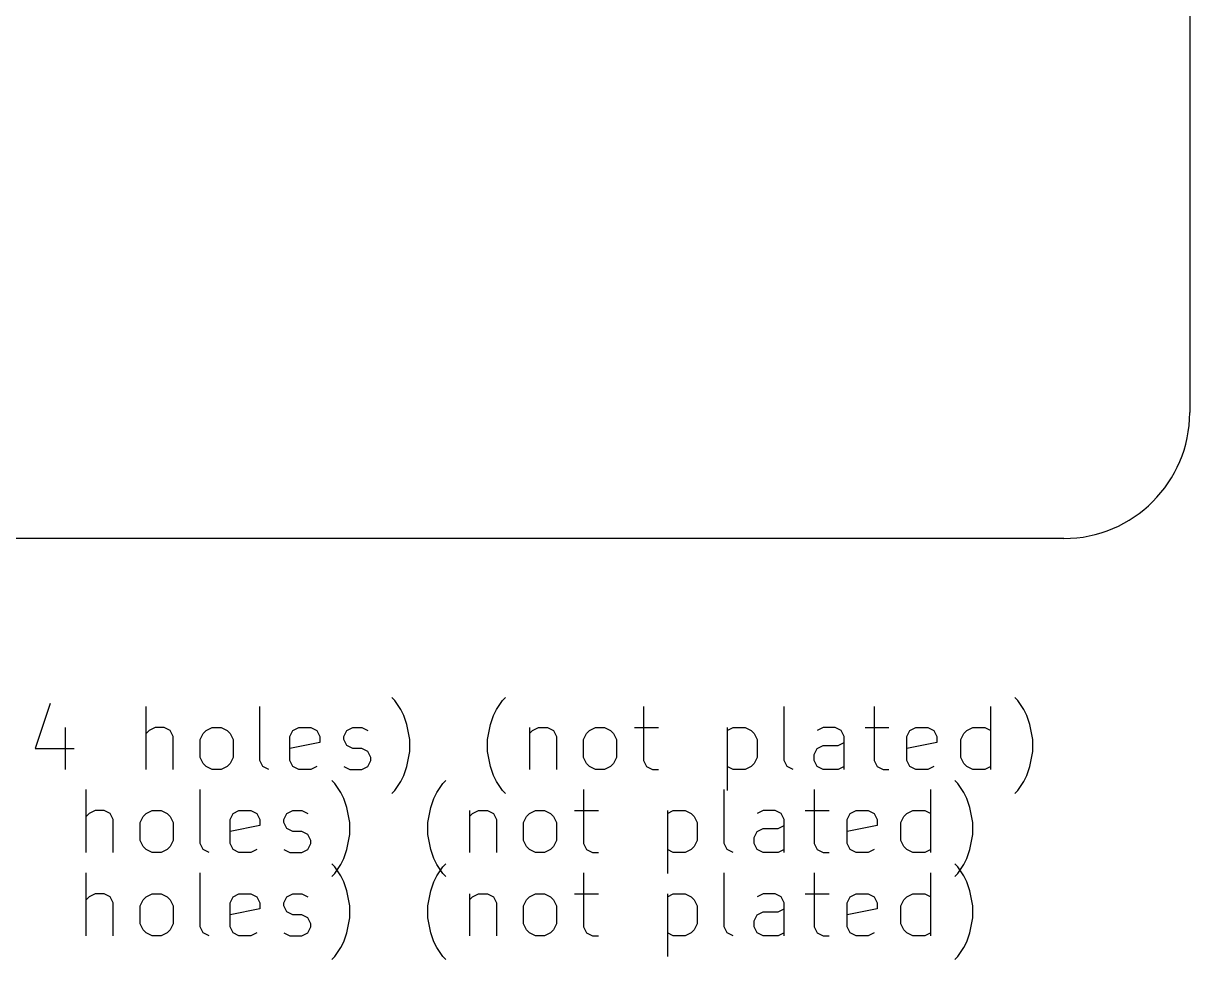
# Model space of a CAD drawing. Extents: x 29.3 to 105, y -113.4 to -30.
# Drawn here: x 67.92 to 105, y -113.38 to -83.63 of the extents above; entities that cross this region are included whole.
import ezdxf

# ---------------------------------------------------------------- set-up
doc = ezdxf.new("R2010")
doc.units = 0
doc.layers.add('BLACK', color=7, linetype='CONTINUOUS')

msp = doc.modelspace()

# ---------------------------------------------------------------- linework, layer by layer
at = {"layer": 'BLACK', "linetype": 'CONTINUOUS'}
for p, q in [((105, -34), (105, -96)), ((101, -100), (34, -100)), ((68.773247, -105.2446), (68.297057, -106.673171)), ((79.72563, -105.149361), (79.630392, -105.054123)), ((79.916106, -105.435076), (79.72563, -105.149361)), ((82.963725, -105.435076), (83.154201, -105.149361)), ((83.154201, -105.149361), (83.24944, -105.054123)), ((99.535155, -105.149361), (99.439917, -105.054123)), ((99.725631, -105.435076), (99.535155, -105.149361)), ((71.820867, -107.339838), (71.820867, -105.339838)), ((75.439915, -107.054123), (75.439915, -105.339838)), ((80.011344, -105.625552), (79.916106, -105.435076)), ((80.106582, -105.911266), (80.011344, -105.625552)), ((82.773249, -105.911266), (82.868487, -105.625552)), ((82.868487, -105.625552), (82.963725, -105.435076)), ((87.630392, -105.339838), (87.630392, -107.054123)), ((92.106583, -107.054123), (92.106583, -105.339838)), ((94.963726, -105.339838), (94.963726, -107.054123)), ((98.678012, -107.339838), (98.678012, -105.339838)), ((99.820869, -105.625552), (99.725631, -105.435076)), ((99.916107, -105.911266), (99.820869, -105.625552)), ((69.249438, -106.006504), (69.249438, -107.339838)), ((72.106581, -106.006504), (71.916105, -106.101742)), ((72.392296, -106.006504), (72.106581, -106.006504)), ((72.582772, -106.101742), (72.392296, -106.006504)), ((73.725629, -106.101742), (73.916105, -106.006504)), ((73.916105, -106.006504), (74.20182, -106.006504)), ((74.20182, -106.006504), (74.392296, -106.101742)), ((76.487534, -106.101742), (76.67801, -106.006504)), ((76.67801, -106.006504), (77.058963, -106.006504)), ((77.058963, -106.006504), (77.249439, -106.101742)), ((78.20182, -106.101742), (78.392296, -106.006504)), ((78.392296, -106.006504), (78.67801, -106.006504)), ((78.67801, -106.006504), (78.868487, -106.101742)), ((80.20182, -106.387457), (80.106582, -105.911266)), ((82.678011, -106.387457), (82.773249, -105.911266)), ((84.011344, -106.006504), (84.011344, -107.339838)), ((84.106582, -106.101742), (84.297058, -106.006504)), ((84.297058, -106.006504), (84.582773, -106.006504)), ((84.582773, -106.006504), (84.773249, -106.101742)), ((85.916106, -106.101742), (86.106582, -106.006504)), ((86.106582, -106.006504), (86.392297, -106.006504)), ((86.392297, -106.006504), (86.582773, -106.101742)), ((87.344678, -106.006504), (88.106582, -106.006504)), ((90.297059, -106.006504), (90.297059, -108.006504)), ((90.297059, -106.101742), (90.487535, -106.006504)), ((90.487535, -106.006504), (90.868488, -106.006504)), ((90.868488, -106.006504), (91.058964, -106.101742)), ((93.344678, -106.006504), (93.154202, -106.101742)), ((93.725631, -106.006504), (93.344678, -106.006504)), ((93.916107, -106.101742), (93.725631, -106.006504)), ((94.678012, -106.006504), (95.439916, -106.006504)), ((96.106583, -106.101742), (96.297059, -106.006504)), ((96.297059, -106.006504), (96.678012, -106.006504)), ((96.678012, -106.006504), (96.868488, -106.101742)), ((97.916107, -106.101742), (98.106583, -106.006504)), ((98.106583, -106.006504), (98.487536, -106.006504)), ((98.487536, -106.006504), (98.678012, -106.101742)), ((100.011345, -106.387457), (99.916107, -105.911266)), ((71.916105, -106.101742), (71.820867, -106.19698)), ((72.67801, -106.292219), (72.582772, -106.101742)), ((72.67801, -107.339838), (72.67801, -106.292219)), ((73.535153, -106.387457), (73.630391, -106.19698)), ((73.535153, -106.958885), (73.535153, -106.387457)), ((73.630391, -106.19698), (73.725629, -106.101742)), ((74.392296, -106.101742), (74.487534, -106.19698)), ((74.487534, -106.19698), (74.582772, -106.387457)), ((74.582772, -106.387457), (74.582772, -106.958885)), ((76.392296, -106.292219), (76.487534, -106.101742)), ((76.392296, -107.054123), (76.392296, -106.292219)), ((77.249439, -106.101742), (77.344677, -106.292219)), ((77.344677, -106.292219), (77.344677, -106.482695)), ((78.106582, -106.292219), (78.20182, -106.101742)), ((78.106582, -106.387457), (78.106582, -106.292219)), ((78.20182, -106.577933), (78.106582, -106.387457)), ((80.20182, -106.768409), (80.20182, -106.387457)), ((82.678011, -106.768409), (82.678011, -106.387457)), ((84.011344, -106.19698), (84.106582, -106.101742)), ((84.773249, -106.101742), (84.868487, -106.292219)), ((84.868487, -106.292219), (84.868487, -107.339838)), ((85.72563, -106.387457), (85.820868, -106.19698)), ((85.72563, -106.958885), (85.72563, -106.387457)), ((85.820868, -106.19698), (85.916106, -106.101742)), ((86.582773, -106.101742), (86.678011, -106.19698)), ((86.678011, -106.19698), (86.773249, -106.387457)), ((86.773249, -106.387457), (86.773249, -106.958885)), ((91.058964, -106.101742), (91.154202, -106.19698)), ((91.154202, -106.19698), (91.24944, -106.387457)), ((91.24944, -106.387457), (91.24944, -106.958885)), ((94.011345, -106.292219), (93.916107, -106.101742)), ((94.011345, -107.339838), (94.011345, -106.292219)), ((96.011345, -106.292219), (96.106583, -106.101742)), ((96.011345, -107.054123), (96.011345, -106.292219)), ((96.868488, -106.101742), (96.963726, -106.292219)), ((96.963726, -106.292219), (96.963726, -106.482695)), ((97.725631, -106.387457), (97.820869, -106.19698)), ((97.725631, -106.958885), (97.725631, -106.387457)), ((97.820869, -106.19698), (97.916107, -106.101742)), ((100.011345, -106.768409), (100.011345, -106.387457)), ((68.297057, -106.673171), (69.535152, -106.673171)), ((77.344677, -106.482695), (76.392296, -106.673171)), ((78.392296, -106.673171), (78.20182, -106.577933)), ((78.67801, -106.673171), (78.392296, -106.673171)), ((78.868487, -106.768409), (78.67801, -106.673171)), ((78.963725, -106.958885), (78.868487, -106.768409)), ((80.106582, -107.2446), (80.20182, -106.768409)), ((82.773249, -107.2446), (82.678011, -106.768409)), ((93.058964, -106.863647), (93.154202, -106.673171)), ((93.154202, -106.673171), (93.344678, -106.577933)), ((93.344678, -106.577933), (93.820869, -106.577933)), ((93.820869, -106.577933), (94.011345, -106.482695)), ((96.963726, -106.482695), (96.011345, -106.673171)), ((99.916107, -107.2446), (100.011345, -106.768409)), ((73.630391, -107.149361), (73.535153, -106.958885)), ((73.725629, -107.2446), (73.630391, -107.149361)), ((74.487534, -107.149361), (74.392296, -107.2446)), ((74.582772, -106.958885), (74.487534, -107.149361)), ((75.535153, -107.2446), (75.439915, -107.054123)), ((76.487534, -107.2446), (76.392296, -107.054123)), ((78.868487, -107.2446), (78.963725, -107.054123)), ((78.963725, -107.054123), (78.963725, -106.958885)), ((85.820868, -107.149361), (85.72563, -106.958885)), ((85.916106, -107.2446), (85.820868, -107.149361)), ((86.678011, -107.149361), (86.582773, -107.2446)), ((86.773249, -106.958885), (86.678011, -107.149361)), ((87.630392, -107.054123), (87.72563, -107.2446)), ((91.154202, -107.149361), (91.058964, -107.2446)), ((91.24944, -106.958885), (91.154202, -107.149361)), ((92.201821, -107.2446), (92.106583, -107.054123)), ((93.058964, -107.054123), (93.058964, -106.863647)), ((93.154202, -107.2446), (93.058964, -107.054123)), ((94.963726, -107.054123), (95.058964, -107.2446)), ((96.106583, -107.2446), (96.011345, -107.054123)), ((97.820869, -107.149361), (97.725631, -106.958885)), ((97.916107, -107.2446), (97.820869, -107.149361)), ((73.916105, -107.339838), (73.725629, -107.2446)), ((74.20182, -107.339838), (73.916105, -107.339838)), ((74.392296, -107.2446), (74.20182, -107.339838)), ((75.725629, -107.339838), (75.535153, -107.2446)), ((76.67801, -107.339838), (76.487534, -107.2446)), ((77.058963, -107.339838), (76.67801, -107.339838)), ((77.249439, -107.2446), (77.058963, -107.339838)), ((78.106582, -107.2446), (78.297058, -107.339838)), ((78.297058, -107.339838), (78.67801, -107.339838)), ((78.67801, -107.339838), (78.868487, -107.2446)), ((79.916106, -107.72079), (80.011344, -107.530314)), ((80.011344, -107.530314), (80.106582, -107.2446)), ((82.868487, -107.530314), (82.773249, -107.2446)), ((82.963725, -107.72079), (82.868487, -107.530314)), ((86.106582, -107.339838), (85.916106, -107.2446)), ((86.392297, -107.339838), (86.106582, -107.339838)), ((86.582773, -107.2446), (86.392297, -107.339838)), ((87.72563, -107.2446), (87.916106, -107.339838)), ((87.916106, -107.339838), (88.106582, -107.339838)), ((90.487535, -107.339838), (90.297059, -107.2446)), ((90.868488, -107.339838), (90.487535, -107.339838)), ((91.058964, -107.2446), (90.868488, -107.339838)), ((92.392297, -107.339838), (92.201821, -107.2446)), ((93.344678, -107.339838), (93.154202, -107.2446)), ((93.820869, -107.339838), (93.344678, -107.339838)), ((94.011345, -107.2446), (93.820869, -107.339838)), ((95.058964, -107.2446), (95.24944, -107.339838)), ((95.24944, -107.339838), (95.439916, -107.339838)), ((96.297059, -107.339838), (96.106583, -107.2446)), ((96.678012, -107.339838), (96.297059, -107.339838)), ((96.868488, -107.2446), (96.678012, -107.339838)), ((98.106583, -107.339838), (97.916107, -107.2446)), ((98.487536, -107.339838), (98.106583, -107.339838)), ((98.678012, -107.2446), (98.487536, -107.339838)), ((99.725631, -107.72079), (99.820869, -107.530314)), ((99.820869, -107.530314), (99.916107, -107.2446)), ((77.820868, -107.789361), (77.72563, -107.694123)), ((78.011344, -108.075076), (77.820868, -107.789361)), ((79.72563, -108.006504), (79.916106, -107.72079)), ((81.058963, -108.075076), (81.249439, -107.789361)), ((81.249439, -107.789361), (81.344678, -107.694123)), ((83.154201, -108.006504), (82.963725, -107.72079)), ((97.630393, -107.789361), (97.535155, -107.694123)), ((97.820869, -108.075076), (97.630393, -107.789361)), ((99.535155, -108.006504), (99.725631, -107.72079)), ((69.916105, -109.979838), (69.916105, -107.979838)), ((73.535153, -109.694123), (73.535153, -107.979838)), ((78.106582, -108.265552), (78.011344, -108.075076)), ((78.20182, -108.551266), (78.106582, -108.265552)), ((79.630392, -108.101742), (79.72563, -108.006504)), ((80.868487, -108.551266), (80.963725, -108.265552)), ((80.963725, -108.265552), (81.058963, -108.075076)), ((83.24944, -108.101742), (83.154201, -108.006504)), ((85.72563, -107.979838), (85.72563, -109.694123)), ((90.201821, -109.694123), (90.201821, -107.979838)), ((93.058964, -107.979838), (93.058964, -109.694123)), ((96.77325, -109.979838), (96.77325, -107.979838)), ((97.916107, -108.265552), (97.820869, -108.075076)), ((98.011345, -108.551266), (97.916107, -108.265552)), ((99.439917, -108.101742), (99.535155, -108.006504)), ((70.201819, -108.646504), (70.011343, -108.741742)), ((70.487534, -108.646504), (70.201819, -108.646504)), ((70.67801, -108.741742), (70.487534, -108.646504)), ((71.820867, -108.741742), (72.011343, -108.646504)), ((72.011343, -108.646504), (72.297058, -108.646504)), ((72.297058, -108.646504), (72.487534, -108.741742)), ((74.582772, -108.741742), (74.773248, -108.646504)), ((74.773248, -108.646504), (75.154201, -108.646504)), ((75.154201, -108.646504), (75.344677, -108.741742)), ((76.297058, -108.741742), (76.487534, -108.646504)), ((76.487534, -108.646504), (76.773248, -108.646504)), ((76.773248, -108.646504), (76.963725, -108.741742)), ((78.297058, -109.027457), (78.20182, -108.551266)), ((80.773249, -109.027457), (80.868487, -108.551266)), ((82.106582, -108.646504), (82.106582, -109.979838)), ((82.20182, -108.741742), (82.392296, -108.646504)), ((82.392296, -108.646504), (82.678011, -108.646504)), ((82.678011, -108.646504), (82.868487, -108.741742)), ((84.011344, -108.741742), (84.20182, -108.646504)), ((84.20182, -108.646504), (84.487535, -108.646504)), ((84.487535, -108.646504), (84.678011, -108.741742)), ((85.439916, -108.646504), (86.20182, -108.646504)), ((88.392297, -108.646504), (88.392297, -110.646504)), ((88.392297, -108.741742), (88.582773, -108.646504)), ((88.582773, -108.646504), (88.963726, -108.646504)), ((88.963726, -108.646504), (89.154202, -108.741742)), ((91.439916, -108.646504), (91.24944, -108.741742)), ((91.820869, -108.646504), (91.439916, -108.646504)), ((92.011345, -108.741742), (91.820869, -108.646504)), ((92.77325, -108.646504), (93.535154, -108.646504)), ((94.201821, -108.741742), (94.392297, -108.646504)), ((94.392297, -108.646504), (94.77325, -108.646504)), ((94.77325, -108.646504), (94.963726, -108.741742)), ((96.011345, -108.741742), (96.201821, -108.646504)), ((96.201821, -108.646504), (96.582774, -108.646504)), ((96.582774, -108.646504), (96.77325, -108.741742)), ((98.106583, -109.027457), (98.011345, -108.551266)), ((70.011343, -108.741742), (69.916105, -108.83698)), ((70.773248, -108.932219), (70.67801, -108.741742)), ((70.773248, -109.979838), (70.773248, -108.932219)), ((71.630391, -109.027457), (71.725629, -108.83698)), ((71.725629, -108.83698), (71.820867, -108.741742)), ((72.487534, -108.741742), (72.582772, -108.83698)), ((72.582772, -108.83698), (72.67801, -109.027457)), ((74.487534, -108.932219), (74.582772, -108.741742)), ((74.487534, -109.694123), (74.487534, -108.932219)), ((75.344677, -108.741742), (75.439915, -108.932219)), ((75.439915, -108.932219), (75.439915, -109.122695)), ((76.20182, -108.932219), (76.297058, -108.741742)), ((76.20182, -109.027457), (76.20182, -108.932219)), ((82.106582, -108.83698), (82.20182, -108.741742)), ((82.868487, -108.741742), (82.963725, -108.932219)), ((82.963725, -108.932219), (82.963725, -109.979838)), ((83.820868, -109.027457), (83.916106, -108.83698)), ((83.916106, -108.83698), (84.011344, -108.741742)), ((84.678011, -108.741742), (84.773249, -108.83698)), ((84.773249, -108.83698), (84.868487, -109.027457)), ((89.154202, -108.741742), (89.24944, -108.83698)), ((89.24944, -108.83698), (89.344678, -109.027457)), ((92.106583, -108.932219), (92.011345, -108.741742)), ((92.106583, -109.979838), (92.106583, -108.932219)), ((94.106583, -108.932219), (94.201821, -108.741742)), ((94.106583, -109.694123), (94.106583, -108.932219)), ((94.963726, -108.741742), (95.058964, -108.932219)), ((95.058964, -108.932219), (95.058964, -109.122695)), ((95.820869, -109.027457), (95.916107, -108.83698)), ((95.916107, -108.83698), (96.011345, -108.741742)), ((71.630391, -109.598885), (71.630391, -109.027457)), ((72.67801, -109.027457), (72.67801, -109.598885)), ((75.439915, -109.122695), (74.487534, -109.313171)), ((76.297058, -109.217933), (76.20182, -109.027457)), ((76.487534, -109.313171), (76.297058, -109.217933)), ((76.773248, -109.313171), (76.487534, -109.313171)), ((76.963725, -109.408409), (76.773248, -109.313171)), ((78.297058, -109.408409), (78.297058, -109.027457)), ((80.773249, -109.408409), (80.773249, -109.027457)), ((83.820868, -109.598885), (83.820868, -109.027457)), ((84.868487, -109.027457), (84.868487, -109.598885)), ((89.344678, -109.027457), (89.344678, -109.598885)), ((91.154202, -109.503647), (91.24944, -109.313171)), ((91.24944, -109.313171), (91.439916, -109.217933)), ((91.439916, -109.217933), (91.916107, -109.217933)), ((91.916107, -109.217933), (92.106583, -109.122695)), ((95.058964, -109.122695), (94.106583, -109.313171)), ((95.820869, -109.598885), (95.820869, -109.027457)), ((98.106583, -109.408409), (98.106583, -109.027457)), ((71.725629, -109.789361), (71.630391, -109.598885)), ((72.67801, -109.598885), (72.582772, -109.789361)), ((73.630391, -109.8846), (73.535153, -109.694123)), ((74.582772, -109.8846), (74.487534, -109.694123)), ((77.058963, -109.598885), (76.963725, -109.408409)), ((76.963725, -109.8846), (77.058963, -109.694123)), ((77.058963, -109.694123), (77.058963, -109.598885)), ((78.20182, -109.8846), (78.297058, -109.408409)), ((80.868487, -109.8846), (80.773249, -109.408409)), ((83.916106, -109.789361), (83.820868, -109.598885)), ((84.868487, -109.598885), (84.773249, -109.789361)), ((85.72563, -109.694123), (85.820868, -109.8846)), ((89.344678, -109.598885), (89.24944, -109.789361)), ((90.297059, -109.8846), (90.201821, -109.694123)), ((91.154202, -109.694123), (91.154202, -109.503647)), ((91.24944, -109.8846), (91.154202, -109.694123)), ((93.058964, -109.694123), (93.154202, -109.8846)), ((94.201821, -109.8846), (94.106583, -109.694123)), ((95.916107, -109.789361), (95.820869, -109.598885)), ((98.011345, -109.8846), (98.106583, -109.408409)), ((71.820867, -109.8846), (71.725629, -109.789361)), ((72.011343, -109.979838), (71.820867, -109.8846)), ((72.297058, -109.979838), (72.011343, -109.979838)), ((72.487534, -109.8846), (72.297058, -109.979838)), ((72.582772, -109.789361), (72.487534, -109.8846)), ((73.820867, -109.979838), (73.630391, -109.8846)), ((74.773248, -109.979838), (74.582772, -109.8846)), ((75.154201, -109.979838), (74.773248, -109.979838)), ((75.344677, -109.8846), (75.154201, -109.979838)), ((76.20182, -109.8846), (76.392296, -109.979838)), ((76.392296, -109.979838), (76.773248, -109.979838)), ((76.773248, -109.979838), (76.963725, -109.8846)), ((78.106582, -110.170314), (78.20182, -109.8846)), ((80.963725, -110.170314), (80.868487, -109.8846)), ((84.011344, -109.8846), (83.916106, -109.789361)), ((84.20182, -109.979838), (84.011344, -109.8846)), ((84.487535, -109.979838), (84.20182, -109.979838)), ((84.678011, -109.8846), (84.487535, -109.979838)), ((84.773249, -109.789361), (84.678011, -109.8846)), ((85.820868, -109.8846), (86.011344, -109.979838)), ((86.011344, -109.979838), (86.20182, -109.979838)), ((88.582773, -109.979838), (88.392297, -109.8846)), ((88.963726, -109.979838), (88.582773, -109.979838)), ((89.154202, -109.8846), (88.963726, -109.979838)), ((89.24944, -109.789361), (89.154202, -109.8846)), ((90.487535, -109.979838), (90.297059, -109.8846)), ((91.439916, -109.979838), (91.24944, -109.8846)), ((91.916107, -109.979838), (91.439916, -109.979838)), ((92.106583, -109.8846), (91.916107, -109.979838)), ((93.154202, -109.8846), (93.344678, -109.979838)), ((93.344678, -109.979838), (93.535154, -109.979838)), ((94.392297, -109.979838), (94.201821, -109.8846)), ((94.77325, -109.979838), (94.392297, -109.979838)), ((94.963726, -109.8846), (94.77325, -109.979838)), ((96.011345, -109.8846), (95.916107, -109.789361)), ((96.201821, -109.979838), (96.011345, -109.8846)), ((96.582774, -109.979838), (96.201821, -109.979838)), ((96.77325, -109.8846), (96.582774, -109.979838)), ((97.916107, -110.170314), (98.011345, -109.8846)), ((77.820868, -110.429361), (77.72563, -110.334123)), ((77.820868, -110.646504), (78.011344, -110.36079)), ((78.011344, -110.715076), (77.820868, -110.429361)), ((78.011344, -110.36079), (78.106582, -110.170314)), ((81.058963, -110.36079), (80.963725, -110.170314)), ((81.249439, -110.646504), (81.058963, -110.36079)), ((81.058963, -110.715076), (81.249439, -110.429361)), ((81.249439, -110.429361), (81.344678, -110.334123)), ((97.630393, -110.429361), (97.535155, -110.334123)), ((97.630393, -110.646504), (97.820869, -110.36079)), ((97.820869, -110.715076), (97.630393, -110.429361)), ((97.820869, -110.36079), (97.916107, -110.170314)), ((69.916105, -112.619838), (69.916105, -110.619838)), ((73.535153, -112.334123), (73.535153, -110.619838)), ((77.72563, -110.741742), (77.820868, -110.646504)), ((78.106582, -110.905552), (78.011344, -110.715076)), ((80.963725, -110.905552), (81.058963, -110.715076)), ((81.344678, -110.741742), (81.249439, -110.646504)), ((85.72563, -110.619838), (85.72563, -112.334123)), ((90.201821, -112.334123), (90.201821, -110.619838)), ((93.058964, -110.619838), (93.058964, -112.334123)), ((96.77325, -112.619838), (96.77325, -110.619838)), ((97.535155, -110.741742), (97.630393, -110.646504)), ((97.916107, -110.905552), (97.820869, -110.715076)), ((78.20182, -111.191266), (78.106582, -110.905552)), ((78.297058, -111.667457), (78.20182, -111.191266)), ((80.773249, -111.667457), (80.868487, -111.191266)), ((80.868487, -111.191266), (80.963725, -110.905552)), ((98.011345, -111.191266), (97.916107, -110.905552)), ((98.106583, -111.667457), (98.011345, -111.191266)), ((70.011343, -111.381742), (69.916105, -111.47698)), ((70.201819, -111.286504), (70.011343, -111.381742)), ((70.487534, -111.286504), (70.201819, -111.286504)), ((70.67801, -111.381742), (70.487534, -111.286504)), ((70.773248, -111.572219), (70.67801, -111.381742)), ((70.773248, -112.619838), (70.773248, -111.572219)), ((71.630391, -111.667457), (71.725629, -111.47698)), ((71.725629, -111.47698), (71.820867, -111.381742)), ((71.820867, -111.381742), (72.011343, -111.286504)), ((72.011343, -111.286504), (72.297058, -111.286504)), ((72.297058, -111.286504), (72.487534, -111.381742)), ((72.487534, -111.381742), (72.582772, -111.47698)), ((72.582772, -111.47698), (72.67801, -111.667457)), ((74.487534, -111.572219), (74.582772, -111.381742)), ((74.487534, -112.334123), (74.487534, -111.572219)), ((74.582772, -111.381742), (74.773248, -111.286504)), ((74.773248, -111.286504), (75.154201, -111.286504)), ((75.154201, -111.286504), (75.344677, -111.381742)), ((75.344677, -111.381742), (75.439915, -111.572219)), ((75.439915, -111.572219), (75.439915, -111.762695)), ((76.20182, -111.572219), (76.297058, -111.381742)), ((76.20182, -111.667457), (76.20182, -111.572219)), ((76.297058, -111.381742), (76.487534, -111.286504)), ((76.487534, -111.286504), (76.773248, -111.286504)), ((76.773248, -111.286504), (76.963725, -111.381742)), ((82.106582, -111.286504), (82.106582, -112.619838)), ((82.106582, -111.47698), (82.20182, -111.381742)), ((82.20182, -111.381742), (82.392296, -111.286504)), ((82.392296, -111.286504), (82.678011, -111.286504)), ((82.678011, -111.286504), (82.868487, -111.381742)), ((82.868487, -111.381742), (82.963725, -111.572219)), ((82.963725, -111.572219), (82.963725, -112.619838)), ((83.820868, -111.667457), (83.916106, -111.47698)), ((83.916106, -111.47698), (84.011344, -111.381742)), ((84.011344, -111.381742), (84.20182, -111.286504)), ((84.20182, -111.286504), (84.487535, -111.286504)), ((84.487535, -111.286504), (84.678011, -111.381742)), ((84.678011, -111.381742), (84.773249, -111.47698)), ((84.773249, -111.47698), (84.868487, -111.667457)), ((85.439916, -111.286504), (86.20182, -111.286504)), ((88.392297, -111.286504), (88.392297, -113.286504)), ((88.392297, -111.381742), (88.582773, -111.286504)), ((88.582773, -111.286504), (88.963726, -111.286504)), ((88.963726, -111.286504), (89.154202, -111.381742)), ((89.154202, -111.381742), (89.24944, -111.47698)), ((89.24944, -111.47698), (89.344678, -111.667457)), ((91.439916, -111.286504), (91.24944, -111.381742)), ((91.820869, -111.286504), (91.439916, -111.286504)), ((92.011345, -111.381742), (91.820869, -111.286504)), ((92.106583, -111.572219), (92.011345, -111.381742)), ((92.106583, -112.619838), (92.106583, -111.572219)), ((92.77325, -111.286504), (93.535154, -111.286504)), ((94.106583, -111.572219), (94.201821, -111.381742)), ((94.106583, -112.334123), (94.106583, -111.572219)), ((94.201821, -111.381742), (94.392297, -111.286504)), ((94.392297, -111.286504), (94.77325, -111.286504)), ((94.77325, -111.286504), (94.963726, -111.381742)), ((94.963726, -111.381742), (95.058964, -111.572219)), ((95.058964, -111.572219), (95.058964, -111.762695)), ((95.820869, -111.667457), (95.916107, -111.47698)), ((95.916107, -111.47698), (96.011345, -111.381742)), ((96.011345, -111.381742), (96.201821, -111.286504)), ((96.201821, -111.286504), (96.582774, -111.286504)), ((96.582774, -111.286504), (96.77325, -111.381742)), ((71.630391, -112.238885), (71.630391, -111.667457)), ((72.67801, -111.667457), (72.67801, -112.238885)), ((75.439915, -111.762695), (74.487534, -111.953171)), ((76.297058, -111.857933), (76.20182, -111.667457)), ((76.487534, -111.953171), (76.297058, -111.857933)), ((76.773248, -111.953171), (76.487534, -111.953171)), ((76.963725, -112.048409), (76.773248, -111.953171)), ((78.297058, -112.048409), (78.297058, -111.667457)), ((80.773249, -112.048409), (80.773249, -111.667457)), ((83.820868, -112.238885), (83.820868, -111.667457)), ((84.868487, -111.667457), (84.868487, -112.238885)), ((89.344678, -111.667457), (89.344678, -112.238885)), ((91.154202, -112.143647), (91.24944, -111.953171)), ((91.24944, -111.953171), (91.439916, -111.857933)), ((91.439916, -111.857933), (91.916107, -111.857933)), ((91.916107, -111.857933), (92.106583, -111.762695)), ((95.058964, -111.762695), (94.106583, -111.953171)), ((95.820869, -112.238885), (95.820869, -111.667457)), ((98.106583, -112.048409), (98.106583, -111.667457)), ((71.725629, -112.429361), (71.630391, -112.238885)), ((72.67801, -112.238885), (72.582772, -112.429361)), ((73.630391, -112.5246), (73.535153, -112.334123)), ((74.582772, -112.5246), (74.487534, -112.334123)), ((77.058963, -112.238885), (76.963725, -112.048409)), ((76.963725, -112.5246), (77.058963, -112.334123)), ((77.058963, -112.334123), (77.058963, -112.238885)), ((78.20182, -112.5246), (78.297058, -112.048409)), ((80.868487, -112.5246), (80.773249, -112.048409)), ((83.916106, -112.429361), (83.820868, -112.238885)), ((84.868487, -112.238885), (84.773249, -112.429361)), ((85.72563, -112.334123), (85.820868, -112.5246)), ((89.344678, -112.238885), (89.24944, -112.429361)), ((90.297059, -112.5246), (90.201821, -112.334123)), ((91.154202, -112.334123), (91.154202, -112.143647)), ((91.24944, -112.5246), (91.154202, -112.334123)), ((93.058964, -112.334123), (93.154202, -112.5246)), ((94.201821, -112.5246), (94.106583, -112.334123)), ((95.916107, -112.429361), (95.820869, -112.238885)), ((98.011345, -112.5246), (98.106583, -112.048409)), ((71.820867, -112.5246), (71.725629, -112.429361)), ((72.011343, -112.619838), (71.820867, -112.5246)), ((72.297058, -112.619838), (72.011343, -112.619838)), ((72.487534, -112.5246), (72.297058, -112.619838)), ((72.582772, -112.429361), (72.487534, -112.5246)), ((73.820867, -112.619838), (73.630391, -112.5246)), ((74.773248, -112.619838), (74.582772, -112.5246)), ((75.154201, -112.619838), (74.773248, -112.619838)), ((75.344677, -112.5246), (75.154201, -112.619838)), ((76.20182, -112.5246), (76.392296, -112.619838)), ((76.392296, -112.619838), (76.773248, -112.619838)), ((76.773248, -112.619838), (76.963725, -112.5246)), ((78.106582, -112.810314), (78.20182, -112.5246)), ((80.963725, -112.810314), (80.868487, -112.5246)), ((84.011344, -112.5246), (83.916106, -112.429361)), ((84.20182, -112.619838), (84.011344, -112.5246)), ((84.487535, -112.619838), (84.20182, -112.619838)), ((84.678011, -112.5246), (84.487535, -112.619838)), ((84.773249, -112.429361), (84.678011, -112.5246)), ((85.820868, -112.5246), (86.011344, -112.619838)), ((86.011344, -112.619838), (86.20182, -112.619838)), ((88.582773, -112.619838), (88.392297, -112.5246)), ((88.963726, -112.619838), (88.582773, -112.619838)), ((89.154202, -112.5246), (88.963726, -112.619838)), ((89.24944, -112.429361), (89.154202, -112.5246)), ((90.487535, -112.619838), (90.297059, -112.5246)), ((91.439916, -112.619838), (91.24944, -112.5246)), ((91.916107, -112.619838), (91.439916, -112.619838)), ((92.106583, -112.5246), (91.916107, -112.619838)), ((93.154202, -112.5246), (93.344678, -112.619838)), ((93.344678, -112.619838), (93.535154, -112.619838)), ((94.392297, -112.619838), (94.201821, -112.5246)), ((94.77325, -112.619838), (94.392297, -112.619838)), ((94.963726, -112.5246), (94.77325, -112.619838)), ((96.011345, -112.5246), (95.916107, -112.429361)), ((96.201821, -112.619838), (96.011345, -112.5246)), ((96.582774, -112.619838), (96.201821, -112.619838)), ((96.77325, -112.5246), (96.582774, -112.619838)), ((97.916107, -112.810314), (98.011345, -112.5246)), ((77.820868, -113.286504), (78.011344, -113.00079)), ((78.011344, -113.00079), (78.106582, -112.810314)), ((81.058963, -113.00079), (80.963725, -112.810314)), ((81.249439, -113.286504), (81.058963, -113.00079)), ((97.630393, -113.286504), (97.820869, -113.00079)), ((97.820869, -113.00079), (97.916107, -112.810314)), ((77.72563, -113.381742), (77.820868, -113.286504)), ((81.344678, -113.381742), (81.249439, -113.286504)), ((97.535155, -113.381742), (97.630393, -113.286504))]:
    msp.add_line(p, q, dxfattribs=at)
at = {"layer": 'BLACK'}
msp.add_arc((101, -96), 4, -90, 0, dxfattribs=at)

doc.saveas('drawing.dxf')
